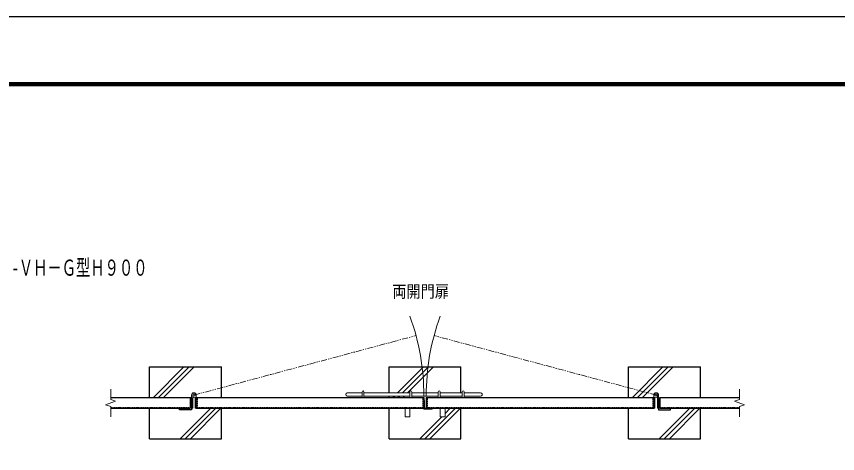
# Model space of a CAD drawing. Units: millimetres, scale not verified. Extents: x -5250 to 5250, y -3712 to 3712.
# Drawn here: x -1685 to 1743, y 1889 to 3712 of the extents above; entities that cross this region are included whole.
import ezdxf
from ezdxf.enums import TextEntityAlignment as Align

# ---------------------------------------------------------------- set-up
doc = ezdxf.new("R2010")
doc.units = ezdxf.units.MM
doc.header["$LTSCALE"] = 20
doc.linetypes.add('USER2', pattern=[0.375, 0.25, -0.125])
doc.linetypes.add('USER4', pattern=[2.5, 1.25, -0.25, 0.25, -0.25, 0.25, -0.25])
for name, color, linetype, lineweight in [('0-0_D-TTL', 7, 'Continuous', 25), ('0-2_D-STR-TXT', 7, 'Continuous', 13), ('0-4_D-BMK', 2, 'Continuous', 13), ('0-5_D-STR1', 1, 'Continuous', 25), ('0-9_D-STR3', 3, 'Continuous', 13), ('0-A_D-STR4', 7, 'Continuous', 25)]:
    doc.layers.add(name, color=color, linetype=linetype, lineweight=lineweight)
doc.styles.add('ＭＳ ゴシック', font='')
doc.styles.get('ＭＳ ゴシック').set_extended_font_data('MS Gothic')

msp = doc.modelspace()

# ---------------------------------------------------------------- linework, layer by layer
at = {"layer": '0-0_D-TTL', "color": 2}
msp.add_lwpolyline([(-5250, 3712.5), (5250, 3712.5), (5250, -3712.5), (-5250, -3712.5)], close=True, dxfattribs=at)
at = {"layer": '0-0_D-TTL'}
for points in [[(-4912.5, 3437.5), (4912.5, 3437.5), (4912.5, -3437.5), (-4912.5, -3437.5)], [(-4909.38, 3434.37), (4909.37, 3434.37), (4909.37, -3434.37), (-4909.38, -3434.37)], [(-4906.25, 3431.25), (4906.25, 3431.25), (4906.25, -3431.25), (-4906.25, -3431.25)], [(-4903.13, 3428.12), (4903.12, 3428.12), (4903.12, -3428.12), (-4903.13, -3428.12)], [(-4900, 3425), (4900, 3425), (4900, -3425), (-4900, -3425)]]:
    msp.add_lwpolyline(points, close=True, dxfattribs=at)
at = {"layer": '0-4_D-BMK', "linetype": 'USER4'}
for p, q in [((-944.41, 2132.74), (-17.12, 2381.21)), ((985.59, 2132.74), (58.3, 2381.2))]:
    msp.add_line(p, q, dxfattribs=at)
at = {"layer": '0-4_D-BMK'}
for p, q in [((-1291.97, 2157.74), (-1291.97, 2114.63)), ((1333.15, 2157.74), (1333.15, 2114.63)), ((-1313.1, 2092.55), (-1272.21, 2107.43)), ((-1291.97, 2084.86), (-1313.1, 2092.55)), ((-1291.97, 2114.63), (-1272.21, 2107.43)), ((1333.15, 2114.63), (1313.39, 2107.43)), ((1354.28, 2092.55), (1313.39, 2107.43)), ((1333.15, 2084.86), (1354.28, 2092.55)), ((-1291.97, 2084.86), (-1291.97, 2042.74)), ((1333.15, 2084.86), (1333.15, 2042.74))]:
    msp.add_line(p, q, dxfattribs=at)
for centre, start, end in [((-944.41, 2132.74), 359.76138, 20.03543), ((985.59, 2132.74), 159.96472, 180.23891)]:
    msp.add_arc(centre, 960, start, end, dxfattribs=at)
at = {"layer": '0-5_D-STR1'}
for p, q in [((-1291.97, 2122.74), (-960.41, 2122.74)), ((-960.41, 2122.74), (-960.41, 2077.74)), ((-954.41, 2121.74), (-960.41, 2121.74)), ((-954.41, 2121.74), (-954.41, 2071.74)), ((-934.41, 2122.74), (15.59, 2122.74)), ((15.59, 2122.74), (15.59, 2077.74)), ((25.59, 2122.74), (25.59, 2077.74)), ((25.59, 2122.74), (975.59, 2122.74)), ((975.59, 2122.74), (975.59, 2077.74)), ((995.59, 2121.74), (1001.59, 2121.74)), ((995.59, 2121.74), (995.59, 2071.74)), ((1001.59, 2122.74), (1001.59, 2077.74)), ((1001.59, 2122.74), (1333.15, 2122.74)), ((-1291.97, 2077.74), (-960.41, 2077.74)), ((-1004.41, 2071.74), (-1004.41, 2077.74)), ((-954.41, 2071.74), (-1004.41, 2071.74)), ((-934.41, 2077.74), (15.59, 2077.74)), ((25.59, 2077.74), (975.59, 2077.74)), ((995.59, 2071.74), (1045.59, 2071.74)), ((1001.59, 2077.74), (1333.15, 2077.74)), ((1045.59, 2071.74), (1045.59, 2077.74))]:
    msp.add_line(p, q, dxfattribs=at)
at = {"layer": '0-5_D-STR1', "linetype": 'USER2'}
for p, q in [((-930.41, 2122.74), (-930.41, 2081.74)), ((11.59, 2122.74), (11.59, 2081.74)), ((29.59, 2122.74), (29.59, 2081.74)), ((971.59, 2122.74), (971.59, 2081.74)), ((-1291.97, 2081.74), (-960.41, 2081.74)), ((-930.41, 2081.74), (11.59, 2081.74)), ((29.59, 2081.74), (971.59, 2081.74)), ((1001.59, 2081.74), (1333.15, 2081.74))]:
    msp.add_line(p, q, dxfattribs=at)
at = {"layer": '0-9_D-STR3'}
for p, q in [((-954.41, 2121.74), (-954.41, 2132.74)), ((-949.41, 2132.74), (-949.41, 2077.74)), ((-934.41, 2132.74), (-934.41, 2077.74)), ((-304.15, 2141.74), (-242.41, 2141.74)), ((-304.15, 2128.74), (-242.41, 2128.74)), ((-242.41, 2122.74), (-242.41, 2146.97)), ((-234.41, 2122.74), (-234.41, 2146.97)), ((-234.41, 2141.74), (-42.41, 2141.74)), ((-234.41, 2128.74), (-42.41, 2128.74)), ((-42.41, 2122.74), (-42.41, 2146.97)), ((-34.41, 2122.74), (-34.41, 2146.97)), ((-34.41, 2141.74), (75.59, 2141.74)), ((-34.41, 2128.74), (75.59, 2128.74)), ((75.59, 2122.74), (75.59, 2146.97)), ((83.59, 2122.74), (83.59, 2146.97)), ((83.59, 2141.74), (175.59, 2141.74)), ((83.59, 2128.74), (175.59, 2128.74)), ((175.59, 2122.74), (175.59, 2146.97)), ((183.59, 2122.74), (183.59, 2146.97)), ((183.59, 2141.74), (252.84, 2141.74)), ((183.59, 2128.74), (252.84, 2128.74)), ((975.59, 2122.74), (975.59, 2132.74)), ((990.59, 2132.74), (990.59, 2077.74)), ((995.59, 2121.74), (995.59, 2132.85)), ((-939.41, 2124.08), (-939.41, 2077.74)), ((980.59, 2124.08), (980.59, 2077.74)), ((-949.41, 2077.74), (-954.41, 2077.74)), ((-939.41, 2077.74), (-934.41, 2077.74)), ((-63.05, 2077.74), (-63.05, 2042.23)), ((-43.05, 2077.74), (-43.05, 2042.23)), ((15.59, 2077.74), (15.59, 2074.74)), ((15.59, 2074.74), (50.59, 2074.74)), ((25.59, 2077.74), (18.59, 2077.74)), ((50.59, 2074.74), (50.59, 2077.74)), ((84.23, 2077.74), (84.23, 2042.23)), ((104.23, 2077.74), (104.23, 2042.23)), ((975.59, 2077.74), (980.59, 2077.74)), ((990.59, 2077.74), (995.59, 2077.74)), ((-63.05, 2042.23), (-43.05, 2042.23)), ((104.23, 2042.23), (84.23, 2042.23))]:
    msp.add_line(p, q, dxfattribs=at)
msp.add_lwpolyline([(15.59, 2109.74), (18.59, 2109.74), (18.59, 2077.74)], dxfattribs=at)
for centre in [(-944.41, 2132.74), (985.59, 2132.74)]:
    msp.add_circle(centre, 5, dxfattribs=at)
for centre, radius, start, end in [((-944.41, 2132.74), 10, 0, 179.99992), ((-303.89, 2135.24), 6.51, 92.33842, 267.66562), ((-238.41, 2146.64), 4.02, 4.59605, 175.41039), ((-38.41, 2146.64), 4.02, 4.59605, 175.41039), ((79.59, 2146.64), 4.02, 4.59605, 175.41039), ((179.59, 2146.64), 4.02, 4.59605, 175.41039), ((253.04, 2135.24), 6.5, 268.20886, 91.79516), ((985.59, 2132.74), 10, 0, 179.99992), ((-944.41, 2132.74), 10, 239.9998, 300.00027), ((985.59, 2132.74), 10, 239.9998, 300.00027)]:
    msp.add_arc(centre, radius, start, end, dxfattribs=at)
at = {"layer": '0-A_D-STR4'}
for p, q in [((-1129.41, 2250.24), (-829.41, 2250.24)), ((-1129.41, 2122.74), (-1129.41, 2250.24)), ((-1113.59, 2122.74), (-986.09, 2250.24)), ((-1092.38, 2122.74), (-964.88, 2250.24)), ((-1071.17, 2122.74), (-943.67, 2250.24)), ((-829.41, 2122.74), (-829.41, 2250.24)), ((-129.41, 2141.74), (-129.41, 2250.24)), ((-129.41, 2250.24), (170.59, 2250.24)), ((-94.59, 2141.74), (13.91, 2250.24)), ((-73.38, 2141.74), (35.12, 2250.24)), ((-52.17, 2141.74), (56.33, 2250.24)), ((170.59, 2141.74), (170.59, 2250.24)), ((870.59, 2250.24), (1170.59, 2250.24)), ((870.59, 2122.74), (870.59, 2250.24)), ((886.41, 2122.74), (1013.91, 2250.24)), ((907.62, 2122.74), (1035.12, 2250.24)), ((928.83, 2122.74), (1056.33, 2250.24)), ((1170.59, 2122.74), (1170.59, 2250.24)), ((-129.41, 2122.74), (-129.41, 2128.74)), ((-113.59, 2122.74), (-107.59, 2128.74)), ((-92.38, 2122.74), (-86.38, 2128.74)), ((-71.17, 2122.74), (-65.17, 2128.74)), ((-1129.41, 1950.24), (-1129.41, 2077.74)), ((-1001.59, 1950.24), (-874.09, 2077.74)), ((-980.37, 1950.24), (-852.87, 2077.74)), ((-959.16, 1950.24), (-831.66, 2077.74)), ((-829.41, 1950.24), (-829.41, 2077.74)), ((-129.41, 1950.24), (-129.41, 2077.74)), ((19.63, 1950.24), (147.13, 2077.74)), ((40.84, 1950.24), (168.34, 2077.74)), ((104.23, 2056.06), (125.91, 2077.74)), ((170.59, 1950.24), (170.59, 2077.74)), ((870.59, 1950.24), (870.59, 2077.74)), ((998.41, 1950.24), (1125.91, 2077.74)), ((1019.63, 1950.24), (1147.13, 2077.74)), ((1040.84, 1950.24), (1168.34, 2077.74)), ((1170.59, 1950.24), (1170.59, 2077.74)), ((-1.59, 1950.24), (90.4, 2042.23)), ((-1129.41, 1950.24), (-829.41, 1950.24)), ((-129.41, 1950.24), (170.59, 1950.24)), ((870.59, 1950.24), (1170.59, 1950.24))]:
    msp.add_line(p, q, dxfattribs=at)

# ---------------------------------------------------------------- texts
at = {"layer": '0-2_D-STR-TXT', "style": 'ＭＳ ゴシック'}
for s, height, width, p in [('ＳＦ-ＶＨ－Ｇ型Ｈ９００', 67.35, 0.65, (-1824.63, 2610.7)), ('両開門扉', 50.94, 0.85, (-115.91, 2524.59))]:
    msp.add_text(s, height=height, dxfattribs=dict(at, width=width)).set_placement(p, align=Align.BOTTOM_LEFT)

doc.saveas('drawing.dxf')
